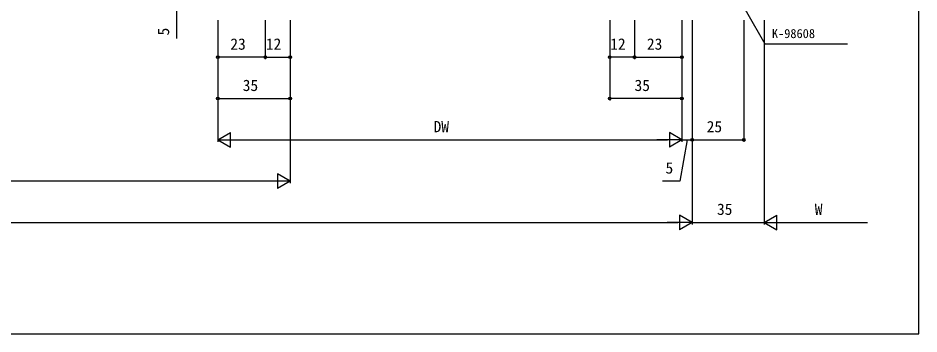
# Model space of a CAD drawing. Units: millimetres, scale not verified. Extents: x -437 to 438, y -681 to 679.
# Drawn here: x 1.4 to 438.3, y -681 to -528 of the extents above; entities that cross this region are included whole.
import ezdxf
from ezdxf.enums import TextEntityAlignment as Align

# ---------------------------------------------------------------- set-up
doc = ezdxf.new("R2010")
doc.units = ezdxf.units.MM
doc.header["$LTSCALE"] = 4
doc.layers.add('0-6_YKK_D', color=6, linetype='Continuous')
doc.layers.add('0-7_YKK_ZWAK', color=7, linetype='Continuous')
doc.styles.add('ＭＳ ゴシック', font='')
doc.styles.get('ＭＳ ゴシック').set_extended_font_data('MS Gothic')

msp = doc.modelspace()

# ---------------------------------------------------------------- linework, layer by layer
at = {"layer": '0-6_YKK_D'}
for p, q in [((98.3, -529), (98.3, -548)), ((98.3, -529), (98.3, -588)), ((98.3, -529), (98.3, -568)), ((121.3, -529), (121.3, -548)), ((121.3, -529), (121.3, -548)), ((133.3, -529), (133.3, -548)), ((133.3, -529), (133.3, -568)), ((133.3, -529), (133.3, -608)), ((288.3, -529), (288.3, -548)), ((288.3, -529), (288.3, -568)), ((300.3, -529), (300.3, -548)), ((300.3, -529), (300.3, -548)), ((323.3, -529), (323.3, -548)), ((323.3, -529), (323.3, -588)), ((323.3, -529), (323.3, -568)), ((323.3, -529), (323.3, -588)), ((328.3, -529), (328.3, -628)), ((328.3, -529), (328.3, -628)), ((328.3, -529), (328.3, -588)), ((328.3, -529), (328.3, -588)), ((353.3, -529), (353.3, -588)), ((363.3, -529), (363.3, -628)), ((363.3, -529), (363.3, -628)), ((121.3, -547), (98.3, -547)), ((121.3, -547), (133.3, -547)), ((300.3, -547), (288.3, -547)), ((300.3, -547), (323.3, -547)), ((98.3, -567), (133.3, -567)), ((323.3, -567), (288.3, -567)), ((98.3, -587), (104.362, -583.5)), ((104.362, -590.5), (104.362, -583.5)), ((323.3, -587), (317.238, -583.5)), ((317.238, -583.5), (317.238, -590.5)), ((98.3, -587), (104.362, -590.5)), ((98.3, -587), (110.424, -587)), ((105.3, -587), (316.3, -587)), ((323.3, -587), (311.175, -587)), ((323.3, -587), (317.238, -590.5)), ((323.3, -587), (328.3, -587)), ((328.3, -587), (353.3, -587)), ((126.3, -607), (-124.7, -607)), ((133.3, -607), (121.176, -607)), ((133.3, -607), (127.238, -603.5)), ((127.238, -603.5), (127.238, -610.5)), ((133.3, -607), (127.238, -610.5)), ((328.3, -627), (322.238, -623.5)), ((322.238, -623.5), (322.238, -630.5)), ((363.3, -627), (369.362, -623.5)), ((369.362, -630.5), (369.362, -623.5)), ((-319.7, -627), (321.3, -627)), ((328.3, -627), (316.175, -627)), ((328.3, -627), (322.238, -630.5)), ((328.3, -627), (363.3, -627)), ((363.3, -627), (369.362, -630.5)), ((363.3, -627), (375.424, -627)), ((370.3, -627), (413.3, -627))]:
    msp.add_line(p, q, dxfattribs=at)
for points in [[(78.3, -522), (78.3, -527), (78.3, -537.897)], [(353.3, -522.855), (354.575, -525.064), (363.507, -540.533), (403.585, -540.533)], [(325.8, -587), (322.28, -607.004), (313.933, -607.004)]]:
    msp.add_lwpolyline(points, dxfattribs=at)
for centre in [(98.3, -547), (121.3, -547), (121.3, -547), (133.3, -547), (288.3, -547), (300.3, -547), (300.3, -547), (323.3, -547), (98.3, -567), (133.3, -567), (288.3, -567), (323.3, -567), (328.3, -587), (328.3, -587), (353.3, -587)]:
    msp.add_circle(centre, 0.637, dxfattribs=at)
at = {"layer": '0-7_YKK_ZWAK'}
msp.add_lwpolyline([(-436.7, -681), (438.3, -681), (438.3, 644)], dxfattribs=at)

# ---------------------------------------------------------------- texts
at = {"layer": '0-6_YKK_D', "style": 'ＭＳ ゴシック'}
msp.add_text('5', height=5.499, rotation=90, dxfattribs=at).set_placement((76.3, -536.451), align=Align.BOTTOM_LEFT)
for s, height, p in [('K-98608', 4.399, (366.943, -539.033)), ('23', 5.499, (104.345, -545)), ('12', 5.499, (121.547, -545)), ('12', 5.499, (288.547, -545)), ('23', 5.499, (306.345, -545)), ('35', 5.499, (110.345, -565)), ('35', 5.499, (300.345, -565)), ('DW', 5.499, (202.895, -585)), ('25', 5.499, (335.345, -585)), ('5', 5.499, (315.379, -605.004)), ('35', 5.499, (340.345, -625)), ('W', 5.499, (387.752, -625))]:
    msp.add_text(s, height=height, dxfattribs=at).set_placement(p, align=Align.BOTTOM_LEFT)

doc.saveas('drawing.dxf')
